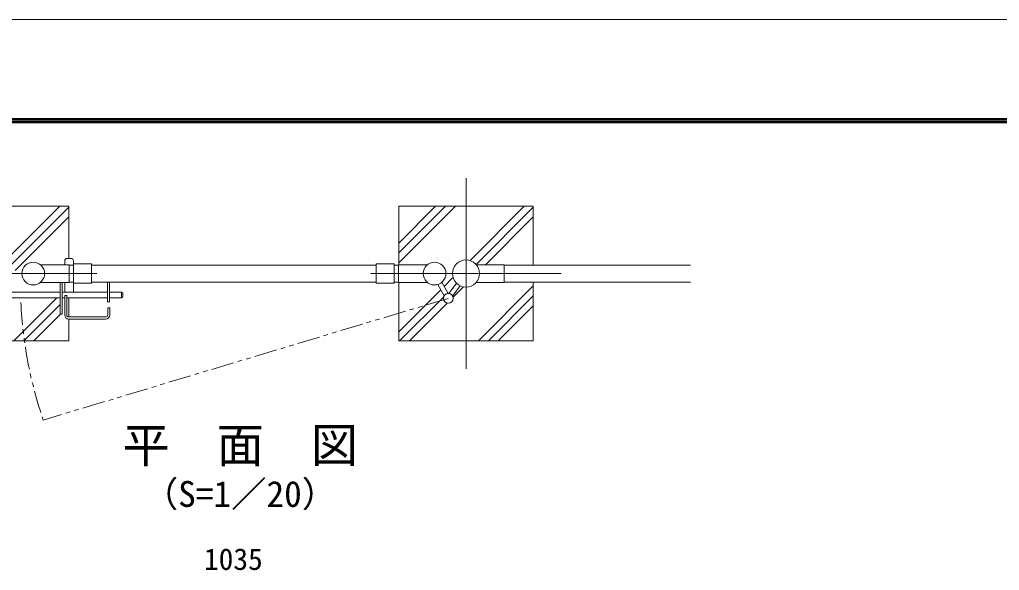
# Model space of a CAD drawing. Units: millimetres, scale not verified. Extents: x -4200 to 4200, y -2970 to 2970.
# Drawn here: x -2539 to -356, y 1744 to 2970 of the extents above; entities that cross this region are included whole.
import ezdxf
from ezdxf.enums import TextEntityAlignment as Align

# ---------------------------------------------------------------- set-up
doc = ezdxf.new("R2010")
doc.units = ezdxf.units.MM
doc.header["$LTSCALE"] = 20
doc.linetypes.add('USER1', pattern=[50.8, 31.75, -6.35, 6.35, -6.35])
doc.linetypes.add('USER3', pattern=[5, 2.5, -0.5, 0.5, -0.5, 0.5, -0.5])
for name, color, linetype, lineweight in [('0-1_D-TTL', 7, 'Continuous', 9), ('0-2_D-TTL-TXT', 7, 'Continuous', 18), ('0-3_D-STR4', 7, 'Continuous', 9), ('0-4_D-BMK', 2, 'USER1', 13), ('0-5_D-STR1', 1, 'Continuous', 18), ('0-7_D-DCR-HCH', 7, 'Continuous', 9), ('0-8_D-STR3', 3, 'Continuous', 13), ('0-9_D-STR-DIM', 7, 'Continuous', 9)]:
    doc.layers.add(name, color=color, linetype=linetype, lineweight=lineweight)
doc.styles.add('ＭＳ ゴシック', font='')
doc.styles.get('ＭＳ ゴシック').set_extended_font_data('MS Gothic')

msp = doc.modelspace()

# ---------------------------------------------------------------- linework, layer by layer
at = {"layer": '0-1_D-TTL', "color": 2, "lineweight": 18}
msp.add_lwpolyline([(-4200, 2970), (4200, 2970), (4200, -2970), (-4200, -2970)], close=True, dxfattribs=at)
at = {"layer": '0-1_D-TTL'}
for points in [[(-3930, 2750), (3930, 2750), (3930, -2750), (-3930, -2750)], [(-3927.5, 2747.5), (3927.5, 2747.5), (3927.5, -2747.5), (-3927.5, -2747.5)], [(-3925, 2745), (3925, 2745), (3925, -2745), (-3925, -2745)], [(-3922.5, 2742.5), (3922.5, 2742.5), (3922.5, -2742.5), (-3922.5, -2742.5)], [(-3920, 2740), (3920, 2740), (3920, -2740), (-3920, -2740)]]:
    msp.add_lwpolyline(points, close=True, dxfattribs=at)
at = {"layer": '0-3_D-STR4'}
for p, q in [((-2429.32, 2554.85), (-2729.32, 2554.85)), ((-2429.32, 2438.65), (-2429.32, 2554.85)), ((-1694.32, 2554.85), (-1394.32, 2554.85)), ((-1694.32, 2424.55), (-1694.32, 2554.85)), ((-1394.32, 2423.85), (-1394.32, 2554.85)), ((-1694.32, 2254.85), (-1694.32, 2385.15)), ((-2444.22, 2350.65), (-2438.22, 2350.65)), ((-2429.32, 2308.16), (-2429.32, 2350.65)), ((-2429.32, 2254.85), (-2429.32, 2303.65))]:
    msp.add_line(p, q, dxfattribs=at)
for points in [[(-2429.32, 2254.85), (-2729.32, 2254.85), (-2729.32, 2385.85)], [(-1694.32, 2254.85), (-1394.32, 2254.85), (-1394.32, 2385.85)]]:
    msp.add_lwpolyline(points, dxfattribs=at)
at = {"layer": '0-4_D-BMK'}
for p, q in [((-1544.32, 2192.72), (-1544.32, 2616.99)), ((-2367.19, 2404.85), (-2791.45, 2404.85)), ((-1756.45, 2404.85), (-1332.19, 2404.85))]:
    msp.add_line(p, q, dxfattribs=at)
at = {"layer": '0-4_D-BMK', "linetype": 'USER3'}
msp.add_line((-1583.71, 2349.67), (-2486.38, 2078.89), dxfattribs=at)
msp.add_arc((-1577.22, 2387.65), 960.15, 182.81239, 198.75827, dxfattribs=at)
at = {"layer": '0-5_D-STR1'}
for p, q in [((-2428.72, 2423.85), (-2418.67, 2423.85)), ((-2378.67, 2423.85), (-1744.47, 2423.85)), ((-1704.47, 2423.85), (-1694.52, 2423.85)), ((-1459.32, 2423.85), (-1044.32, 2423.85)), ((-2428.72, 2385.85), (-2418.67, 2385.85)), ((-2378.67, 2385.85), (-1744.47, 2385.85)), ((-1704.47, 2385.85), (-1694.52, 2385.85)), ((-1459.32, 2385.85), (-1044.32, 2385.85))]:
    msp.add_line(p, q, dxfattribs=at)
for centre, radius in [((-2508.67, 2404.85), 25.4), ((-1614.47, 2404.85), 25.4), ((-1544.32, 2404.85), 30.25)]:
    msp.add_circle(centre, radius, dxfattribs=at)
at = {"layer": '0-7_D-DCR-HCH'}
for p, q in [((-2569.65, 2434.68), (-2449.47, 2554.85)), ((-1694.32, 2428.63), (-1568.1, 2554.85)), ((-1694.32, 2450.73), (-1590.2, 2554.85)), ((-1694.32, 2472.83), (-1612.3, 2554.85)), ((-1534.65, 2434.68), (-1414.47, 2554.85)), ((-2556.2, 2426.03), (-2429.32, 2552.91)), ((-1521.18, 2426.05), (-1394.32, 2552.91)), ((-2548.68, 2411.46), (-2429.32, 2530.81)), ((-1500.58, 2424.55), (-1394.32, 2530.81)), ((-1593.03, 2376.3), (-1574.14, 2395.18)), ((-1694.32, 2275), (-1600.37, 2368.96)), ((-1573.16, 2351.97), (-1550.92, 2374.21)), ((-1516.65, 2254.85), (-1394.32, 2377.18)), ((-2551.65, 2254.85), (-2455.85, 2350.65)), ((-1692.37, 2254.85), (-1593.85, 2353.37)), ((-1670.28, 2254.85), (-1586.01, 2339.12)), ((-1494.55, 2254.85), (-1394.32, 2355.08)), ((-2529.55, 2254.85), (-2448.72, 2335.68)), ((-2507.45, 2254.85), (-2447.65, 2314.65)), ((-1472.45, 2254.85), (-1394.32, 2332.99))]:
    msp.add_line(p, q, dxfattribs=at)
at = {"layer": '0-8_D-STR3'}
for p, q in [((-2492.64, 2424.55), (-2428.72, 2424.55)), ((-2438.22, 2433.65), (-2438.22, 2424.55)), ((-2433.22, 2438.65), (-2424.22, 2438.65)), ((-2428.72, 2424.55), (-2428.72, 2385.15)), ((-2419.22, 2433.65), (-2419.22, 2423.85)), ((-2418.67, 2426.15), (-2378.67, 2426.15)), ((-2418.67, 2383.55), (-2418.67, 2426.15)), ((-2378.67, 2383.55), (-2378.67, 2426.15)), ((-1744.47, 2426.15), (-1704.47, 2426.15)), ((-1744.47, 2383.55), (-1744.47, 2426.15)), ((-1704.47, 2383.55), (-1704.47, 2426.15)), ((-1630.51, 2424.55), (-1694.92, 2424.55)), ((-1694.92, 2424.55), (-1694.92, 2385.15)), ((-2492.64, 2385.15), (-2428.72, 2385.15)), ((-2444.22, 2385.15), (-2444.22, 2314.65)), ((-2438.22, 2385.15), (-2438.22, 2363.65)), ((-2419.22, 2385.85), (-2419.22, 2363.65)), ((-2418.67, 2383.55), (-2378.67, 2383.55)), ((-2343.22, 2385.85), (-2343.22, 2342.15)), ((-2338.72, 2385.85), (-2338.72, 2342.15)), ((-1744.47, 2383.55), (-1704.47, 2383.55)), ((-1630.51, 2385.15), (-1694.92, 2385.15)), ((-1606.95, 2380.59), (-1592.78, 2355.54)), ((-1598.16, 2385.38), (-1584.07, 2360.46)), ((-1582.22, 2360.37), (-1565.72, 2383.48)), ((-1459.32, 2385.15), (-1521.37, 2385.15)), ((-2577.07, 2363.65), (-2448.72, 2363.65)), ((-2444.22, 2363.65), (-2343.22, 2363.65)), ((-2338.72, 2363.65), (-2311.72, 2363.65)), ((-2311.72, 2363.65), (-2311.72, 2350.65)), ((-2308.72, 2360.65), (-2308.72, 2353.65)), ((-1574.08, 2354.56), (-1557.58, 2377.67)), ((-2571.57, 2350.65), (-2448.72, 2350.65)), ((-2438.22, 2355.65), (-2438.22, 2312.65)), ((-2438.22, 2355.65), (-2433.72, 2355.65)), ((-2433.72, 2355.65), (-2433.72, 2312.65)), ((-2433.72, 2350.65), (-2343.22, 2350.65)), ((-2343.22, 2342.15), (-2338.72, 2342.15)), ((-2338.72, 2350.65), (-2311.72, 2350.65)), ((-2342.72, 2328.65), (-2342.72, 2312.65)), ((-2342.72, 2328.65), (-2338.22, 2328.65)), ((-2338.22, 2328.65), (-2338.22, 2312.65)), ((-2429.22, 2308.15), (-2347.22, 2308.15)), ((-2429.22, 2303.65), (-2347.22, 2303.65))]:
    msp.add_line(p, q, dxfattribs=at)
for points in [[(-1459.32, 2385.15), (-1459.32, 2424.55), (-1521.37, 2424.55)], [(-2448.72, 2385.15), (-2448.72, 2314.65), (-2444.22, 2314.65)]]:
    msp.add_lwpolyline(points, dxfattribs=at)
msp.add_circle((-1583.71, 2349.67), 10.8, dxfattribs=at)
for centre, radius, start, end in [((-2433.22, 2433.65), 5, 90, 180), ((-2424.22, 2433.65), 5, 0, 90), ((-2311.72, 2360.65), 3, 0, 90), ((-2311.72, 2353.65), 3, 270, 0), ((-2429.22, 2312.65), 9, 180, 270), ((-2429.22, 2312.65), 4.5, 180, 270), ((-2347.22, 2312.65), 4.5, 270, 0), ((-2347.22, 2312.65), 9, 270, 0)]:
    msp.add_arc(centre, radius, start, end, dxfattribs=at)

# ---------------------------------------------------------------- texts
at = {"layer": '0-2_D-TTL-TXT', "style": 'ＭＳ ゴシック'}
for s, height, p in [('平\u3000面\u3000図', 76.98, (-2309.81, 1961.33)), ('（S=1／20）', 57.77, (-2264.33, 1868.13))]:
    msp.add_text(s, height=height, dxfattribs=at).set_placement(p, align=Align.BOTTOM_LEFT)
at = {"layer": '0-9_D-STR-DIM', "style": 'ＭＳ ゴシック'}
msp.add_text('1035', height=48.09, dxfattribs=at).set_placement((-2128.07, 1730.78), align=Align.BOTTOM_LEFT)

doc.saveas('drawing.dxf')
